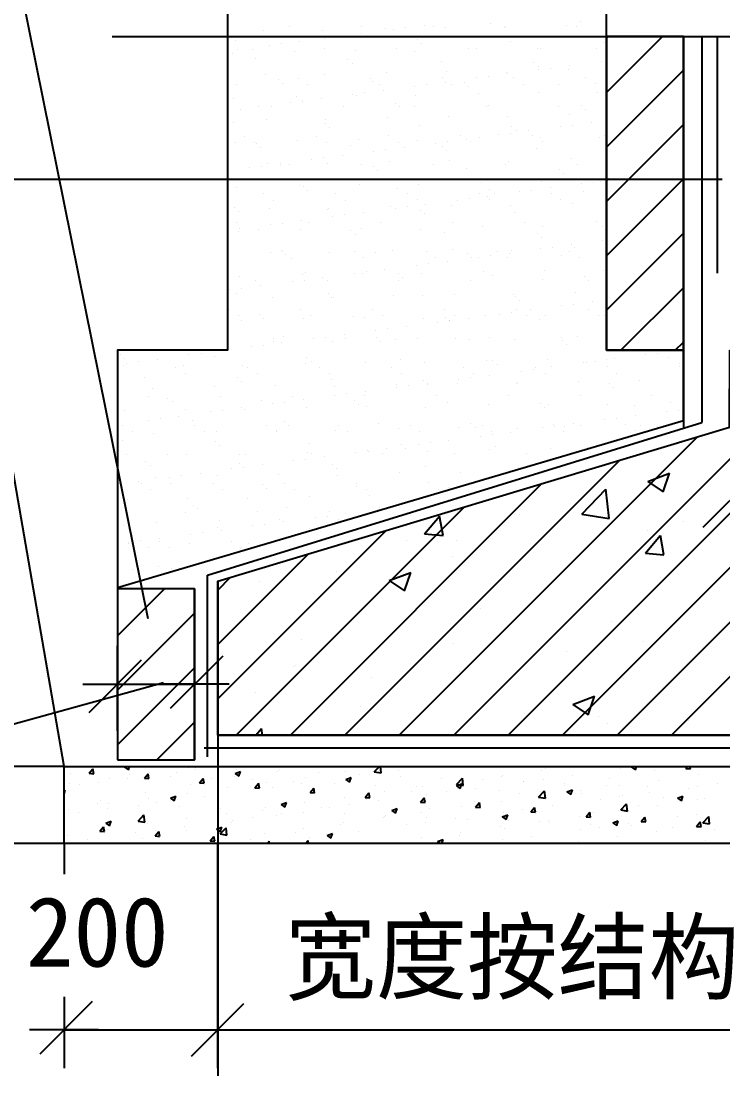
# Model space of a CAD drawing. Header units: metres. Extents: x 2670 to 45747, y -17800 to 38568.
# Drawn here: x 13744 to 18303, y 782 to 7635 of the extents above; entities that cross this region are included whole.
import ezdxf

# ---------------------------------------------------------------- set-up
doc = ezdxf.new("R2010")
doc.units = ezdxf.units.M
for name, color, linetype in [('BD', 2, 'Continuous'), ('MC', 4, 'Continuous'), ('Y', 6, 'Continuous'), ('ZHOU2', 3, 'Continuous')]:
    doc.layers.add(name, color=color, linetype=linetype)

# ---------------------------------------------------------------- blocks, each defined once
blk = doc.blocks.new('DI')
at = {"color": 3}
blk.add_lwpolyline([(-111.81, -111.43), (115.05, 115.43)], dxfattribs=at)
blk = doc.blocks.new('_DIMX')
blk.add_line((-150, 0), (150, 0))
at = {"color": 1}
blk.add_lwpolyline([(-122.18, -121.72), (104.68, 105.14)], dxfattribs=at)

msp = doc.modelspace()

# ---------------------------------------------------------------- linework, layer by layer
for p, q in [((14022.59, 2793.18), (12661.35, 10625.98)), ((16361.88, 7609.01), (16361.88, 7609.01)), ((16795.71, 7622.47), (16795.71, 7622.47)), ((17289.68, 7607.19), (17289.68, 7607.19)), ((17377.12, 7634.54), (17377.12, 7634.54)), ((15319.35, 7576.67), (15319.35, 7576.67)), ((15486.18, 7599.14), (15486.18, 7599.14)), ((15703.06, 7574.83), (15703.06, 7574.83)), ((15836.17, 7539.8), (15836.17, 7539.8)), ((15953.3, 7599.99), (15953.3, 7599.99)), ((15958.12, 7555.85), (15958.12, 7555.85)), ((16108.19, 7589.42), (16108.19, 7589.42)), ((16161.86, 7582.67), (16161.86, 7582.67)), ((16239.93, 7592.95), (16239.93, 7592.95)), ((16420.42, 7600.84), (16420.42, 7600.84)), ((16500.83, 7594.43), (16500.83, 7594.43)), ((16884.55, 7592.59), (16884.55, 7592.59)), ((16887.54, 7601.69), (16887.54, 7601.69)), ((17354.66, 7602.54), (17354.66, 7602.54)), ((14335, 7535.32), (22975.85, 7535.32)), ((15107.86, 7534.57), (15107.86, 7534.57)), ((15135.51, 7509.23), (15135.51, 7509.23)), ((15354.33, 7476.36), (15354.33, 7476.36)), ((15432.4, 7486.64), (15432.4, 7486.64)), ((15554.35, 7502.69), (15554.35, 7502.69)), ((15716.92, 7521.31), (15716.92, 7521.31)), ((15758.09, 7529.52), (15758.09, 7529.52)), ((16317.14, 7516.15), (16317.14, 7516.15)), ((16344.79, 7490.82), (16344.79, 7490.82)), ((16926.21, 7502.89), (16926.21, 7502.89)), ((17526.42, 7497.73), (17526.42, 7497.73)), ((17545.86, 7170.49), (17910.7, 7535.32)), ((17545.86, 7524.04), (17557.15, 7535.32)), ((18165.95, 7535.32), (18165.95, 5026.97)), ((18265.86, 7535.32), (18265.86, 5996.9)), ((15117.04, 7421.43), (15117.04, 7421.43)), ((15150.58, 7449.54), (15150.58, 7449.54)), ((15246.77, 7453.22), (15246.77, 7453.22)), ((15522.17, 7436.03), (15522.17, 7436.03)), ((15713.89, 7454.07), (15713.89, 7454.07)), ((15914.81, 7441.04), (15914.81, 7441.04)), ((16181.01, 7454.92), (16181.01, 7454.92)), ((16298.53, 7439.2), (16298.53, 7439.2)), ((16648.13, 7455.77), (16648.13, 7455.77)), ((16703.66, 7453.79), (16703.66, 7453.79)), ((17096.3, 7458.8), (17096.3, 7458.8)), ((17115.26, 7456.62), (17115.26, 7456.62)), ((17480.01, 7456.96), (17480.01, 7456.96)), ((15266, 7389.66), (15266, 7389.66)), ((15866.22, 7384.5), (15866.22, 7384.5)), ((15893.87, 7359.16), (15893.87, 7359.16)), ((16475.29, 7371.24), (16475.29, 7371.24)), ((17075.5, 7366.08), (17075.5, 7366.08)), ((17103.15, 7340.75), (17103.15, 7340.75)), ((17307.71, 7345.16), (17307.71, 7345.16)), ((17511.46, 7371.98), (17511.46, 7371.98)), ((15328.79, 7287.64), (15328.79, 7287.64)), ((15544.07, 7263.82), (15544.07, 7263.82)), ((15712.51, 7285.8), (15712.51, 7285.8)), ((16011.19, 7264.67), (16011.19, 7264.67)), ((16117.64, 7300.4), (16117.64, 7300.4)), ((16478.31, 7265.52), (16478.31, 7265.52)), ((16510.28, 7305.41), (16510.28, 7305.41)), ((16703.92, 7265.66), (16703.92, 7265.66)), ((16782, 7275.94), (16782, 7275.94)), ((16893.99, 7303.57), (16893.99, 7303.57)), ((16903.95, 7292), (16903.95, 7292)), ((16945.43, 7266.37), (16945.43, 7266.37)), ((17107.69, 7318.82), (17107.69, 7318.82)), ((17185.77, 7329.1), (17185.77, 7329.1)), ((17299.13, 7318.16), (17299.13, 7318.16)), ((17412.55, 7267.22), (17412.55, 7267.22)), ((17545.86, 6816.93), (18045.86, 7316.93)), ((15140.2, 7222.68), (15140.2, 7222.68)), ((15415.3, 7252.85), (15415.3, 7252.85)), ((15442.95, 7227.51), (15442.95, 7227.51)), ((15607.32, 7223.53), (15607.32, 7223.53)), ((16024.37, 7239.59), (16024.37, 7239.59)), ((16074.44, 7224.38), (16074.44, 7224.38)), ((16300.16, 7212.51), (16300.16, 7212.51)), ((16378.23, 7222.79), (16378.23, 7222.79)), ((16500.18, 7238.84), (16500.18, 7238.84)), ((16541.56, 7225.22), (16541.56, 7225.22)), ((16624.59, 7234.43), (16624.59, 7234.43)), ((16652.23, 7209.1), (16652.23, 7209.1)), ((17008.68, 7226.07), (17008.68, 7226.07)), ((17233.65, 7221.17), (17233.65, 7221.17)), ((17475.81, 7226.92), (17475.81, 7226.92)), ((15126.49, 7132.41), (15126.49, 7132.41)), ((15531.62, 7147), (15531.62, 7147)), ((15692.65, 7132.53), (15692.65, 7132.53)), ((15896.39, 7159.35), (15896.39, 7159.35)), ((15924.26, 7152.01), (15924.26, 7152.01)), ((15974.47, 7169.63), (15974.47, 7169.63)), ((16096.42, 7185.68), (16096.42, 7185.68)), ((16307.98, 7150.17), (16307.98, 7150.17)), ((16713.11, 7164.77), (16713.11, 7164.77)), ((17105.75, 7169.78), (17105.75, 7169.78)), ((17489.46, 7167.94), (17489.46, 7167.94)), ((15166.94, 7063.32), (15166.94, 7063.32)), ((15288.88, 7079.37), (15288.88, 7079.37)), ((15367.91, 7077.61), (15367.91, 7077.61)), ((15492.63, 7106.19), (15492.63, 7106.19)), ((15570.7, 7116.47), (15570.7, 7116.47)), ((15573.45, 7107.93), (15573.45, 7107.93)), ((15835.04, 7078.46), (15835.04, 7078.46)), ((16173.67, 7102.78), (16173.67, 7102.78)), ((16201.31, 7077.44), (16201.31, 7077.44)), ((16302.16, 7079.3), (16302.16, 7079.3)), ((16769.28, 7080.15), (16769.28, 7080.15)), ((16782.73, 7089.52), (16782.73, 7089.52)), ((17236.4, 7081), (17236.4, 7081)), ((17382.95, 7084.36), (17382.95, 7084.36)), ((17410.6, 7059.03), (17410.6, 7059.03)), ((15088.86, 7053.04), (15088.86, 7053.04)), ((15338.24, 6998.62), (15338.24, 6998.62)), ((15721.96, 6996.78), (15721.96, 6996.78)), ((16127.09, 7011.37), (16127.09, 7011.37)), ((16519.73, 7016.38), (16519.73, 7016.38)), ((16903.44, 7014.54), (16903.44, 7014.54)), ((17308.58, 7029.14), (17308.58, 7029.14)), ((15122.53, 6976.28), (15122.53, 6976.28)), ((15722.75, 6971.13), (15722.75, 6971.13)), ((15750.39, 6945.79), (15750.39, 6945.79)), ((16331.81, 6957.86), (16331.81, 6957.86)), ((16932.03, 6952.71), (16932.03, 6952.71)), ((16959.68, 6927.37), (16959.68, 6927.37)), ((17042.25, 6921.83), (17042.25, 6921.83)), ((17245.99, 6948.66), (17245.99, 6948.66)), ((17324.06, 6958.94), (17324.06, 6958.94)), ((17446.01, 6974.99), (17446.01, 6974.99)), ((17541.09, 6939.45), (17541.09, 6939.45)), ((17545.86, 6463.38), (18045.86, 6963.38)), ((15198.09, 6887.36), (15198.09, 6887.36)), ((15541.07, 6857.98), (15541.07, 6857.98)), ((15665.21, 6888.21), (15665.21, 6888.21)), ((15933.71, 6862.99), (15933.71, 6862.99)), ((16132.33, 6889.06), (16132.33, 6889.06)), ((16317.42, 6861.15), (16317.42, 6861.15)), ((16516.53, 6852.62), (16516.53, 6852.62)), ((16599.45, 6889.91), (16599.45, 6889.91)), ((16638.48, 6868.68), (16638.48, 6868.68)), ((16722.56, 6875.74), (16722.56, 6875.74)), ((16842.22, 6895.5), (16842.22, 6895.5)), ((16920.3, 6905.78), (16920.3, 6905.78)), ((17066.57, 6890.75), (17066.57, 6890.75)), ((17115.2, 6880.75), (17115.2, 6880.75)), ((17498.91, 6878.91), (17498.91, 6878.91)), ((17533.69, 6891.6), (17533.69, 6891.6)), ((15135.94, 6843.38), (15135.94, 6843.38)), ((15261.34, 6847.06), (15261.34, 6847.06)), ((15271.83, 6839.48), (15271.83, 6839.48)), ((15299.48, 6814.14), (15299.48, 6814.14)), ((15728.46, 6847.91), (15728.46, 6847.91)), ((15880.89, 6826.21), (15880.89, 6826.21)), ((16034.69, 6789.19), (16034.69, 6789.19)), ((16112.77, 6799.46), (16112.77, 6799.46)), ((16195.59, 6848.76), (16195.59, 6848.76)), ((16234.71, 6815.52), (16234.71, 6815.52)), ((16438.46, 6842.34), (16438.46, 6842.34)), ((16481.11, 6821.06), (16481.11, 6821.06)), ((16508.76, 6795.72), (16508.76, 6795.72)), ((16662.71, 6849.61), (16662.71, 6849.61)), ((17090.18, 6807.79), (17090.18, 6807.79)), ((17129.83, 6850.46), (17129.83, 6850.46)), ((15630.92, 6736.03), (15630.92, 6736.03)), ((15709, 6746.31), (15709, 6746.31)), ((15830.95, 6762.36), (15830.95, 6762.36)), ((16136.54, 6722.35), (16136.54, 6722.35)), ((16529.18, 6727.36), (16529.18, 6727.36)), ((16912.89, 6725.52), (16912.89, 6725.52)), ((17318.03, 6740.11), (17318.03, 6740.11)), ((15227.16, 6682.87), (15227.16, 6682.87)), ((15305.24, 6693.15), (15305.24, 6693.15)), ((15347.69, 6709.6), (15347.69, 6709.6)), ((15427.18, 6709.21), (15427.18, 6709.21)), ((15429.97, 6694.56), (15429.97, 6694.56)), ((15489.06, 6701.99), (15489.06, 6701.99)), ((15731.41, 6707.75), (15731.41, 6707.75)), ((15956.18, 6702.84), (15956.18, 6702.84)), ((16030.19, 6689.41), (16030.19, 6689.41)), ((16057.84, 6664.07), (16057.84, 6664.07)), ((16423.3, 6703.69), (16423.3, 6703.69)), ((16639.26, 6676.14), (16639.26, 6676.14)), ((16890.42, 6704.54), (16890.42, 6704.54)), ((17239.47, 6670.99), (17239.47, 6670.99)), ((17357.54, 6705.39), (17357.54, 6705.39)), ((16732.01, 6586.72), (16732.01, 6586.72)), ((17124.65, 6591.73), (17124.65, 6591.73)), ((17267.12, 6645.65), (17267.12, 6645.65)), ((17384.29, 6578.49), (17384.29, 6578.49)), ((17462.36, 6588.77), (17462.36, 6588.77)), ((17508.36, 6589.89), (17508.36, 6589.89)), ((17545.86, 6597.12), (17561.87, 6613.13)), ((17545.86, 6109.83), (18045.86, 6609.83)), ((15145.39, 6554.36), (15145.39, 6554.36)), ((15319.23, 6511.74), (15319.23, 6511.74)), ((15550.52, 6568.96), (15550.52, 6568.96)), ((15579.27, 6557.75), (15579.27, 6557.75)), ((15606.92, 6532.42), (15606.92, 6532.42)), ((15786.35, 6512.59), (15786.35, 6512.59)), ((15943.16, 6573.97), (15943.16, 6573.97)), ((16188.34, 6544.49), (16188.34, 6544.49)), ((16253.48, 6513.44), (16253.48, 6513.44)), ((16326.87, 6572.12), (16326.87, 6572.12)), ((16720.6, 6514.29), (16720.6, 6514.29)), ((16788.56, 6539.34), (16788.56, 6539.34)), ((16816.2, 6514), (16816.2, 6514)), ((16980.52, 6525.33), (16980.52, 6525.33)), ((17058.6, 6535.61), (17058.6, 6535.61)), ((17180.55, 6551.67), (17180.55, 6551.67)), ((17187.72, 6515.14), (17187.72, 6515.14)), ((17397.62, 6526.07), (17397.62, 6526.07)), ((15382.49, 6471.45), (15382.49, 6471.45)), ((15849.61, 6472.3), (15849.61, 6472.3)), ((16316.73, 6473.14), (16316.73, 6473.14)), ((16373.01, 6445.35), (16373.01, 6445.35)), ((16576.76, 6472.18), (16576.76, 6472.18)), ((16654.83, 6482.46), (16654.83, 6482.46)), ((16776.78, 6498.51), (16776.78, 6498.51)), ((16783.85, 6473.99), (16783.85, 6473.99)), ((17250.97, 6474.84), (17250.97, 6474.84)), ((17327.48, 6451.09), (17327.48, 6451.09)), ((15128.35, 6426.1), (15128.35, 6426.1)), ((15156, 6400.77), (15156, 6400.77)), ((15357.14, 6420.57), (15357.14, 6420.57)), ((15737.42, 6412.84), (15737.42, 6412.84)), ((15740.86, 6418.73), (15740.86, 6418.73)), ((15847.3, 6376.14), (15847.3, 6376.14)), ((15969.25, 6392.2), (15969.25, 6392.2)), ((16145.99, 6433.33), (16145.99, 6433.33)), ((16172.99, 6419.02), (16172.99, 6419.02)), ((16251.07, 6429.3), (16251.07, 6429.3)), ((16337.64, 6407.68), (16337.64, 6407.68)), ((16365.28, 6382.35), (16365.28, 6382.35)), ((16538.63, 6438.34), (16538.63, 6438.34)), ((16922.34, 6436.5), (16922.34, 6436.5)), ((16946.7, 6394.42), (16946.7, 6394.42)), ((15143.08, 6325.53), (15143.08, 6325.53)), ((15365.46, 6312.71), (15365.46, 6312.71)), ((15443.53, 6322.99), (15443.53, 6322.99)), ((15565.48, 6339.04), (15565.48, 6339.04)), ((15610.2, 6326.38), (15610.2, 6326.38)), ((15769.22, 6365.86), (15769.22, 6365.86)), ((16077.32, 6327.22), (16077.32, 6327.22)), ((16544.45, 6328.07), (16544.45, 6328.07)), ((17011.57, 6328.92), (17011.57, 6328.92)), ((17478.69, 6329.77), (17478.69, 6329.77)), ((15154.84, 6265.34), (15154.84, 6265.34)), ((15161.72, 6285.88), (15161.72, 6285.88)), ((15286.5, 6281.19), (15286.5, 6281.19)), ((15559.97, 6279.93), (15559.97, 6279.93)), ((15886.72, 6276.03), (15886.72, 6276.03)), ((15914.37, 6250.7), (15914.37, 6250.7)), ((15952.61, 6284.94), (15952.61, 6284.94)), ((16336.32, 6283.1), (16336.32, 6283.1)), ((16495.78, 6262.77), (16495.78, 6262.77)), ((16741.46, 6297.7), (16741.46, 6297.7)), ((17096, 6257.62), (17096, 6257.62)), ((17134.1, 6302.71), (17134.1, 6302.71)), ((17517.81, 6300.87), (17517.81, 6300.87)), ((17545.86, 5756.27), (18045.86, 6256.27)), ((17123.65, 6232.28), (17123.65, 6232.28)), ((17318.85, 6181.5), (17318.85, 6181.5)), ((17522.59, 6208.33), (17522.59, 6208.33)), ((15366.59, 6131.55), (15366.59, 6131.55)), ((15435.8, 6144.38), (15435.8, 6144.38)), ((15440.38, 6136.13), (15440.38, 6136.13)), ((15463.45, 6119.05), (15463.45, 6119.05)), ((15750.3, 6129.71), (15750.3, 6129.71)), ((15907.5, 6136.98), (15907.5, 6136.98)), ((16044.86, 6131.12), (16044.86, 6131.12)), ((16155.44, 6144.3), (16155.44, 6144.3)), ((16374.62, 6137.83), (16374.62, 6137.83)), ((16548.08, 6149.31), (16548.08, 6149.31)), ((16645.08, 6125.96), (16645.08, 6125.96)), ((16672.73, 6100.63), (16672.73, 6100.63)), ((16715.06, 6102.01), (16715.06, 6102.01)), ((16793.13, 6112.29), (16793.13, 6112.29)), ((16841.74, 6138.68), (16841.74, 6138.68)), ((16915.08, 6128.35), (16915.08, 6128.35)), ((16931.79, 6147.47), (16931.79, 6147.47)), ((17118.82, 6155.17), (17118.82, 6155.17)), ((17196.9, 6165.45), (17196.9, 6165.45)), ((17254.15, 6112.7), (17254.15, 6112.7)), ((17308.86, 6139.52), (17308.86, 6139.52)), ((17336.92, 6162.07), (17336.92, 6162.07)), ((17372.12, 6099.23), (17372.12, 6099.23)), ((15503.63, 6095.83), (15503.63, 6095.83)), ((15970.75, 6096.68), (15970.75, 6096.68)), ((16311.29, 6048.86), (16311.29, 6048.86)), ((16389.37, 6059.13), (16389.37, 6059.13)), ((16437.87, 6097.53), (16437.87, 6097.53)), ((16511.31, 6075.19), (16511.31, 6075.19)), ((16905, 6098.38), (16905, 6098.38)), ((15164.29, 5976.31), (15164.29, 5976.31)), ((15569.42, 5990.91), (15569.42, 5990.91)), ((15593.94, 5999.47), (15593.94, 5999.47)), ((15703.78, 5968.88), (15703.78, 5968.88)), ((15907.52, 5995.7), (15907.52, 5995.7)), ((15962.06, 5995.92), (15962.06, 5995.92)), ((15985.6, 6005.98), (15985.6, 6005.98)), ((16107.55, 6022.03), (16107.55, 6022.03)), ((16194.16, 5994.31), (16194.16, 5994.31)), ((16221.81, 5968.98), (16221.81, 5968.98)), ((16345.77, 5994.08), (16345.77, 5994.08)), ((16750.91, 6008.67), (16750.91, 6008.67)), ((16803.23, 5981.05), (16803.23, 5981.05)), ((17143.54, 6013.68), (17143.54, 6013.68)), ((17403.44, 5975.89), (17403.44, 5975.89)), ((17527.26, 6011.84), (17527.26, 6011.84)), ((15178.07, 5899.66), (15178.07, 5899.66)), ((15264.23, 5949.91), (15264.23, 5949.91)), ((15300.02, 5915.72), (15300.02, 5915.72)), ((15503.76, 5942.54), (15503.76, 5942.54)), ((15581.83, 5952.82), (15581.83, 5952.82)), ((15731.35, 5950.76), (15731.35, 5950.76)), ((16198.47, 5951.61), (16198.47, 5951.61)), ((16665.59, 5952.46), (16665.59, 5952.46)), ((17132.71, 5953.31), (17132.71, 5953.31)), ((17431.09, 5950.56), (17431.09, 5950.56)), ((17640.04, 5496.9), (18045.86, 5902.72)), ((15099.99, 5889.39), (15099.99, 5889.39)), ((15143.03, 5867.82), (15143.03, 5867.82)), ((15376.04, 5842.52), (15376.04, 5842.52)), ((15743.24, 5862.66), (15743.24, 5862.66)), ((15759.75, 5840.68), (15759.75, 5840.68)), ((15770.89, 5837.33), (15770.89, 5837.33)), ((16164.89, 5855.28), (16164.89, 5855.28)), ((16352.31, 5849.4), (16352.31, 5849.4)), ((16557.53, 5860.29), (16557.53, 5860.29)), ((16941.24, 5858.45), (16941.24, 5858.45)), ((16952.53, 5844.24), (16952.53, 5844.24)), ((17346.37, 5873.04), (17346.37, 5873.04)), ((15094.4, 5759.66), (15094.4, 5759.66)), ((15561.52, 5760.51), (15561.52, 5760.51)), ((16028.64, 5761.36), (16028.64, 5761.36)), ((16495.76, 5762.21), (16495.76, 5762.21)), ((16962.89, 5763.06), (16962.89, 5763.06)), ((16980.17, 5818.91), (16980.17, 5818.91)), ((17053.38, 5758.18), (17053.38, 5758.18)), ((17257.12, 5785), (17257.12, 5785)), ((17335.2, 5795.28), (17335.2, 5795.28)), ((17430.01, 5763.91), (17430.01, 5763.91)), ((17457.14, 5811.34), (17457.14, 5811.34)), ((15157.65, 5719.37), (15157.65, 5719.37)), ((15292.32, 5731.01), (15292.32, 5731.01)), ((15319.97, 5705.68), (15319.97, 5705.68)), ((15578.87, 5701.89), (15578.87, 5701.89)), ((15624.78, 5720.22), (15624.78, 5720.22)), ((15901.39, 5717.75), (15901.39, 5717.75)), ((15971.51, 5706.89), (15971.51, 5706.89)), ((16091.9, 5721.06), (16091.9, 5721.06)), ((16355.22, 5705.05), (16355.22, 5705.05)), ((16501.61, 5712.59), (16501.61, 5712.59)), ((16527.67, 5688.97), (16527.67, 5688.97)), ((16559.02, 5721.91), (16559.02, 5721.91)), ((16649.61, 5705.02), (16649.61, 5705.02)), ((16760.35, 5719.65), (16760.35, 5719.65)), ((16853.35, 5731.85), (16853.35, 5731.85)), ((16931.43, 5742.13), (16931.43, 5742.13)), ((17026.14, 5722.76), (17026.14, 5722.76)), ((17110.67, 5699.33), (17110.67, 5699.33)), ((17152.99, 5724.66), (17152.99, 5724.66)), ((17493.26, 5723.61), (17493.26, 5723.61)), ((17536.71, 5722.82), (17536.71, 5722.82)), ((15173.73, 5687.29), (15173.73, 5687.29)), ((16045.82, 5625.53), (16045.82, 5625.53)), ((16123.9, 5635.81), (16123.9, 5635.81)), ((16245.85, 5651.87), (16245.85, 5651.87)), ((16449.59, 5678.69), (16449.59, 5678.69)), ((16529.25, 5687.26), (16529.25, 5687.26)), ((15385.37, 5574.3), (15385.37, 5574.3)), ((15385.49, 5553.5), (15385.49, 5553.5)), ((15450.47, 5586.1), (15450.47, 5586.1)), ((15642.06, 5572.38), (15642.06, 5572.38)), ((15720.13, 5582.66), (15720.13, 5582.66)), ((15769.2, 5551.66), (15769.2, 5551.66)), ((15842.08, 5598.71), (15842.08, 5598.71)), ((15852.49, 5575.15), (15852.49, 5575.15)), ((16050.69, 5580.94), (16050.69, 5580.94)), ((16078.34, 5555.61), (16078.34, 5555.61)), ((16174.34, 5566.26), (16174.34, 5566.26)), ((16319.61, 5575.99), (16319.61, 5575.99)), ((16566.97, 5571.26), (16566.97, 5571.26)), ((16659.75, 5567.68), (16659.75, 5567.68)), ((16786.73, 5576.84), (16786.73, 5576.84)), ((16950.69, 5569.42), (16950.69, 5569.42)), ((17253.86, 5577.69), (17253.86, 5577.69)), ((17259.97, 5562.52), (17259.97, 5562.52)), ((17355.82, 5584.02), (17355.82, 5584.02)), ((15034.55, 5492.4), (15034.55, 5492.4)), ((15238.29, 5519.22), (15238.29, 5519.22)), ((15316.37, 5529.5), (15316.37, 5529.5)), ((15438.32, 5545.55), (15438.32, 5545.55)), ((17287.62, 5537.19), (17287.62, 5537.19)), ((17993.6, 5496.9), (18045.86, 5549.17)), ((17999.21, 5494.33), (17999.21, 5494.33)), ((14390.49, 5467.71), (14390.49, 5467.71)), ((14418.13, 5442.37), (14418.13, 5442.37)), ((14508.84, 5423.19), (14508.84, 5423.19)), ((14630.78, 5439.24), (14630.78, 5439.24)), ((14834.53, 5466.06), (14834.53, 5466.06)), ((14912.6, 5476.34), (14912.6, 5476.34)), ((14999.55, 5454.44), (14999.55, 5454.44)), ((15599.77, 5449.29), (15599.77, 5449.29)), ((15627.42, 5423.95), (15627.42, 5423.95)), ((15980.96, 5417.87), (15980.96, 5417.87)), ((16208.83, 5436.03), (16208.83, 5436.03)), ((16364.67, 5416.03), (16364.67, 5416.03)), ((16769.8, 5430.63), (16769.8, 5430.63)), ((16809.05, 5430.87), (16809.05, 5430.87)), ((17162.44, 5435.64), (17162.44, 5435.64)), ((17395.42, 5414.84), (17395.42, 5414.84)), ((17418.12, 5417.61), (17418.12, 5417.61)), ((17473.5, 5425.12), (17473.5, 5425.12)), ((17546.16, 5433.79), (17546.16, 5433.79)), ((17595.44, 5441.17), (17595.44, 5441.17)), ((17799.19, 5468), (17799.19, 5468)), ((17877.26, 5478.27), (17877.26, 5478.27)), ((17951.29, 5448.39), (17951.29, 5448.39)), ((14406.83, 5395.1), (14406.83, 5395.1)), ((14430.76, 5412.91), (14430.76, 5412.91)), ((14748.42, 5383.2), (14748.42, 5383.2)), ((14799.47, 5400.11), (14799.47, 5400.11)), ((15183.18, 5398.27), (15183.18, 5398.27)), ((15215.54, 5384.05), (15215.54, 5384.05)), ((15588.32, 5412.86), (15588.32, 5412.86)), ((15682.67, 5384.9), (15682.67, 5384.9)), ((16149.79, 5385.75), (16149.79, 5385.75)), ((16213.04, 5345.45), (16213.04, 5345.45)), ((16616.91, 5386.6), (16616.91, 5386.6)), ((16680.16, 5346.3), (16680.16, 5346.3)), ((16836.7, 5405.54), (16836.7, 5405.54)), ((16991.65, 5361.68), (16991.65, 5361.68)), ((17069.73, 5371.96), (17069.73, 5371.96)), ((17084.03, 5387.44), (17084.03, 5387.44)), ((17147.28, 5347.15), (17147.28, 5347.15)), ((17191.68, 5388.02), (17191.68, 5388.02)), ((17551.15, 5388.29), (17551.15, 5388.29)), ((17614.41, 5348), (17614.41, 5348)), ((18018.27, 5389.14), (18018.27, 5389.14)), ((18018.33, 5412.45), (18018.33, 5412.45)), ((14548.63, 5322.79), (14548.63, 5322.79)), ((14811.68, 5342.9), (14811.68, 5342.9)), ((15148.85, 5317.64), (15148.85, 5317.64)), ((15176.5, 5292.3), (15176.5, 5292.3)), ((15278.8, 5343.75), (15278.8, 5343.75)), ((15745.92, 5344.6), (15745.92, 5344.6)), ((15757.91, 5304.37), (15757.91, 5304.37)), ((16183.79, 5277.23), (16183.79, 5277.23)), ((16358.13, 5299.22), (16358.13, 5299.22)), ((16384.15, 5281.7), (16384.15, 5281.7)), ((16576.42, 5282.24), (16576.42, 5282.24)), ((16587.89, 5308.53), (16587.89, 5308.53)), ((16665.96, 5318.8), (16665.96, 5318.8)), ((16787.91, 5334.86), (16787.91, 5334.86)), ((16960.14, 5280.4), (16960.14, 5280.4)), ((16967.2, 5285.96), (16967.2, 5285.96)), ((17365.27, 5295), (17365.27, 5295)), ((17567.41, 5280.8), (17567.41, 5280.8)), ((17757.91, 5300.01), (17757.91, 5300.01)), ((14597.16, 5244.87), (14597.16, 5244.87)), ((15002.3, 5259.47), (15002.3, 5259.47)), ((15394.94, 5264.48), (15394.94, 5264.48)), ((15778.65, 5262.64), (15778.65, 5262.64)), ((15858.43, 5212.49), (15858.43, 5212.49)), ((15980.38, 5228.55), (15980.38, 5228.55)), ((16184.12, 5255.37), (16184.12, 5255.37)), ((16262.2, 5265.65), (16262.2, 5265.65)), ((16385.78, 5273.88), (16385.78, 5273.88)), ((16554.26, 2996.9), (18773.21, 5215.85)), ((16907.81, 2996.9), (19126.76, 5215.85)), ((17261.36, 2996.9), (19480.31, 5215.85)), ((17595.06, 5255.47), (17595.06, 5255.47)), ((17614.92, 2996.9), (19833.87, 5215.85)), ((14572.27, 5196.98), (14572.27, 5196.98)), ((14697.93, 5185.99), (14697.93, 5185.99)), ((14725.58, 5160.65), (14725.58, 5160.65)), ((15039.39, 5197.83), (15039.39, 5197.83)), ((15307, 5172.72), (15307, 5172.72)), ((15376.59, 5149.06), (15376.59, 5149.06)), ((15454.67, 5159.33), (15454.67, 5159.33)), ((15506.51, 5198.68), (15506.51, 5198.68)), ((15576.61, 5175.39), (15576.61, 5175.39)), ((15780.36, 5202.21), (15780.36, 5202.21)), ((15907.21, 5167.57), (15907.21, 5167.57)), ((15934.86, 5142.23), (15934.86, 5142.23)), ((15973.64, 5199.53), (15973.64, 5199.53)), ((16440.76, 5200.38), (16440.76, 5200.38)), ((16516.28, 5154.3), (16516.28, 5154.3)), ((16779.25, 5141.6), (16779.25, 5141.6)), ((16907.88, 5201.23), (16907.88, 5201.23)), ((17116.5, 5149.15), (17116.5, 5149.15)), ((17171.89, 5146.61), (17171.89, 5146.61)), ((17375, 5202.08), (17375, 5202.08)), ((17555.6, 5144.77), (17555.6, 5144.77)), ((17842.12, 5202.93), (17842.12, 5202.93)), ((17960.74, 5159.37), (17960.74, 5159.37)), ((14416.28, 5106.08), (14416.28, 5106.08)), ((14808.92, 5111.08), (14808.92, 5111.08)), ((14972.82, 5095.9), (14972.82, 5095.9)), ((15050.9, 5106.18), (15050.9, 5106.18)), ((15172.85, 5122.23), (15172.85, 5122.23)), ((15192.63, 5109.24), (15192.63, 5109.24)), ((15597.77, 5123.84), (15597.77, 5123.84)), ((15990.41, 5128.85), (15990.41, 5128.85)), ((16374.12, 5127.01), (16374.12, 5127.01)), ((17144.14, 5123.81), (17144.14, 5123.81)), ((17725.56, 5135.89), (17725.56, 5135.89)), ((17733.74, 5071.01), (17733.74, 5071.01)), ((17937.49, 5097.83), (17937.49, 5097.83)), ((17968.47, 2996.9), (20059.45, 5087.88)), ((18015.56, 5108.11), (18015.56, 5108.11)), ((14402.45, 5006.74), (14402.45, 5006.74)), ((14569.06, 5042.74), (14569.06, 5042.74)), ((14647.14, 5053.02), (14647.14, 5053.02)), ((14769.08, 5069.08), (14769.08, 5069.08)), ((14856.08, 5041.07), (14856.08, 5041.07)), ((14869.57, 5007.59), (14869.57, 5007.59)), ((14954.96, 4036.49), (18165.95, 5026.97)), ((15336.69, 5008.43), (15336.69, 5008.43)), ((15456.29, 5035.92), (15456.29, 5035.92)), ((15483.94, 5010.58), (15483.94, 5010.58)), ((15803.81, 5009.28), (15803.81, 5009.28)), ((16065.36, 5022.65), (16065.36, 5022.65)), ((16270.93, 5010.13), (16270.93, 5010.13)), ((16665.58, 5017.5), (16665.58, 5017.5)), ((16738.05, 5010.98), (16738.05, 5010.98)), ((17205.17, 5011.83), (17205.17, 5011.83)), ((17274.64, 5004.23), (17274.64, 5004.23)), ((17329.98, 5017.85), (17329.98, 5017.85)), ((17374.72, 5005.97), (17374.72, 5005.97)), ((17533.72, 5044.67), (17533.72, 5044.67)), ((17611.8, 5054.95), (17611.8, 5054.95)), ((17672.29, 5012.68), (17672.29, 5012.68)), ((17767.36, 5010.98), (17767.36, 5010.98)), ((14465.7, 4966.44), (14465.7, 4966.44)), ((14606.61, 4955.85), (14606.61, 4955.85)), ((14932.82, 4967.29), (14932.82, 4967.29)), ((15011.75, 4970.45), (15011.75, 4970.45)), ((15399.94, 4968.14), (15399.94, 4968.14)), ((15404.39, 4975.45), (15404.39, 4975.45)), ((15788.1, 4973.61), (15788.1, 4973.61)), ((15867.06, 4968.99), (15867.06, 4968.99)), ((16193.23, 4988.21), (16193.23, 4988.21)), ((16200.7, 2996.9), (18138.27, 4934.46)), ((16334.19, 4969.83), (16334.19, 4969.83)), ((16585.87, 4993.22), (16585.87, 4993.22)), ((16693.22, 4992.16), (16693.22, 4992.16)), ((16726.19, 4938.36), (16726.19, 4938.36)), ((16801.31, 4970.68), (16801.31, 4970.68)), ((16804.26, 4948.64), (16804.26, 4948.64)), ((16926.21, 4964.69), (16926.21, 4964.69)), ((16969.59, 4991.38), (16969.59, 4991.38)), ((17129.95, 4991.52), (17129.95, 4991.52)), ((17208.03, 5001.8), (17208.03, 5001.8)), ((17268.43, 4971.53), (17268.43, 4971.53)), ((17735.55, 4972.38), (17735.55, 4972.38)), ((17874.86, 4999.08), (17874.86, 4999.08)), ((14405.16, 4909.42), (14405.16, 4909.42)), ((15005.38, 4904.26), (15005.38, 4904.26)), ((15033.02, 4878.93), (15033.02, 4878.93)), ((15614.44, 4891), (15614.44, 4891)), ((16214.66, 4885.85), (16214.66, 4885.85)), ((16322.42, 4885.2), (16322.42, 4885.2)), ((16400.5, 4895.48), (16400.5, 4895.48)), ((16522.45, 4911.54), (16522.45, 4911.54)), ((16823.72, 4872.58), (16823.72, 4872.58)), ((17423.94, 4867.43), (17423.94, 4867.43)), ((14425.73, 4817.05), (14425.73, 4817.05)), ((14693.42, 4821.37), (14693.42, 4821.37)), ((14818.37, 4822.06), (14818.37, 4822.06)), ((15160.54, 4822.22), (15160.54, 4822.22)), ((15202.08, 4820.22), (15202.08, 4820.22)), ((15607.22, 4834.82), (15607.22, 4834.82)), ((15627.66, 4823.07), (15627.66, 4823.07)), ((15714.91, 4805.22), (15714.91, 4805.22)), ((15918.66, 4832.05), (15918.66, 4832.05)), ((15996.73, 4842.33), (15996.73, 4842.33)), ((15999.85, 4839.82), (15999.85, 4839.82)), ((16094.78, 4823.91), (16094.78, 4823.91)), ((16118.68, 4858.38), (16118.68, 4858.38)), ((16242.31, 4860.51), (16242.31, 4860.51)), ((16383.57, 4837.98), (16383.57, 4837.98)), ((16561.9, 4824.76), (16561.9, 4824.76)), ((16788.7, 4852.58), (16788.7, 4852.58)), ((17029.02, 4825.61), (17029.02, 4825.61)), ((17181.34, 4857.59), (17181.34, 4857.59)), ((14554.46, 4772.61), (14554.46, 4772.61)), ((14582.1, 4747.28), (14582.1, 4747.28)), ((15163.52, 4759.35), (15163.52, 4759.35)), ((15189.2, 4736.01), (15189.2, 4736.01)), ((15311.15, 4752.07), (15311.15, 4752.07)), ((15514.89, 4778.89), (15514.89, 4778.89)), ((15592.97, 4789.17), (15592.97, 4789.17)), ((15763.74, 4754.2), (15763.74, 4754.2)), ((15791.39, 4728.86), (15791.39, 4728.86)), ((15847.15, 2996.9), (17632.65, 4782.4)), ((16372.8, 4740.93), (16372.8, 4740.93)), ((16973.02, 4735.78), (16973.02, 4735.78)), ((14616.06, 4666.83), (14616.06, 4666.83)), ((14707.36, 4672.58), (14707.36, 4672.58)), ((14785.43, 4682.86), (14785.43, 4682.86)), ((14907.38, 4698.91), (14907.38, 4698.91)), ((15021.2, 4681.42), (15021.2, 4681.42)), ((15111.12, 4725.73), (15111.12, 4725.73)), ((15413.84, 4686.43), (15413.84, 4686.43)), ((15797.55, 4684.59), (15797.55, 4684.59)), ((16202.68, 4699.19), (16202.68, 4699.19)), ((16595.32, 4704.19), (16595.32, 4704.19)), ((17815.01, 4644.94), (17955.04, 4698.7)), ((17914.5, 4577.85), (17955.05, 4698.71)), ((14381.67, 4629.7), (14381.67, 4629.7)), ((14503.62, 4645.75), (14503.62, 4645.75)), ((14523.59, 4631.12), (14523.59, 4631.12)), ((14712.6, 4627.7), (14712.6, 4627.7)), ((14990.71, 4631.97), (14990.71, 4631.97)), ((15053.97, 4591.67), (15053.97, 4591.67)), ((15312.82, 4622.54), (15312.82, 4622.54)), ((15340.47, 4597.21), (15340.47, 4597.21)), ((15457.83, 4632.82), (15457.83, 4632.82)), ((15493.6, 2996.9), (17127.03, 4630.33)), ((15521.09, 4592.52), (15521.09, 4592.52)), ((15921.88, 4609.28), (15921.88, 4609.28)), ((15924.95, 4633.67), (15924.95, 4633.67)), ((15988.21, 4593.37), (15988.21, 4593.37)), ((16392.08, 4634.52), (16392.08, 4634.52)), ((16455.33, 4594.22), (16455.33, 4594.22)), ((16522.1, 4604.13), (16522.1, 4604.13)), ((17385.73, 4431.78), (17541.5, 4594.13)), ((17563.61, 4404.2), (17541.51, 4594.14)), ((17815.01, 4644.94), (17914.49, 4577.84)), ((14435.18, 4528.03), (14435.18, 4528.03)), ((14586.84, 4590.82), (14586.84, 4590.82)), ((14827.82, 4533.04), (14827.82, 4533.04)), ((15211.53, 4531.2), (15211.53, 4531.2)), ((15616.66, 4545.79), (15616.66, 4545.79)), ((16009.3, 4550.8), (16009.3, 4550.8)), ((14861.9, 4490.89), (14861.9, 4490.89)), ((14889.55, 4465.56), (14889.55, 4465.56)), ((15140.04, 2996.9), (16621.41, 4478.27)), ((15470.97, 4477.63), (15470.97, 4477.63)), ((16056.96, 4461.88), (16056.96, 4461.88)), ((16071.18, 4472.47), (16071.18, 4472.47)), ((17416.02, 4458.72), (17416.02, 4458.72)), ((14814.56, 4445.75), (14814.56, 4445.75)), ((15030.65, 4392.4), (15030.65, 4392.4)), ((15281.68, 4446.6), (15281.68, 4446.6)), ((15423.28, 4397.41), (15423.28, 4397.41)), ((15653.19, 4408.72), (15653.19, 4408.72)), ((15731.27, 4419), (15731.27, 4419)), ((15748.8, 4447.45), (15748.8, 4447.45)), ((15807, 4395.57), (15807, 4395.57)), ((15853.21, 4435.06), (15853.21, 4435.06)), ((16365.45, 4303.11), (16461.87, 4418.02)), ((16485.01, 4292.67), (16461.88, 4418.04)), ((16982.01, 4428.71), (16982.01, 4428.71)), ((17385.73, 4431.78), (17563.6, 4404.19)), ((17602.09, 4400.84), (17602.09, 4400.84)), ((14410.98, 4359.24), (14410.98, 4359.24)), ((14438.63, 4333.91), (14438.63, 4333.91)), ((14625.51, 4377.8), (14625.51, 4377.8)), ((15020.05, 4345.98), (15020.05, 4345.98)), ((15020.86, 3231.27), (16115.79, 4326.2)), ((15045.68, 4328.74), (15045.68, 4328.74)), ((15249.42, 4355.57), (15249.42, 4355.57)), ((15327.5, 4365.85), (15327.5, 4365.85)), ((15449.45, 4381.9), (15449.45, 4381.9)), ((15620.26, 4340.82), (15620.26, 4340.82)), ((17810.63, 4325.72), (17810.63, 4325.72)), ((18049.65, 4383.6), (18049.65, 4383.6)), ((14441.89, 4249.25), (14441.89, 4249.25)), ((14519.97, 4259.53), (14519.97, 4259.53)), ((14641.92, 4275.59), (14641.92, 4275.59)), ((14644.73, 4255.51), (14644.73, 4255.51)), ((14845.66, 4302.41), (14845.66, 4302.41)), ((14923.73, 4312.69), (14923.73, 4312.69)), ((15111.86, 4256.35), (15111.86, 4256.35)), ((16249.64, 4258.51), (16249.64, 4258.51)), ((16365.45, 4303.11), (16485, 4292.66)), ((16575.22, 4260.02), (16575.22, 4260.02)), ((17799.97, 4177.61), (17896.39, 4292.52)), ((17919.53, 4167.17), (17896.4, 4292.53)), ((14444.63, 4239), (14444.63, 4239)), ((14569.13, 4214.33), (14569.13, 4214.33)), ((14707.99, 4215.21), (14707.99, 4215.21)), ((14837.27, 4244.01), (14837.27, 4244.01)), ((15169.35, 4209.17), (15169.35, 4209.17)), ((15175.11, 4216.06), (15175.11, 4216.06)), ((15220.98, 4242.17), (15220.98, 4242.17)), ((15020.86, 3584.83), (15610.17, 4174.13)), ((16547.53, 4159.43), (16547.53, 4159.43)), ((17799.97, 4177.61), (17919.52, 4167.15)), ((14468.58, 4069.29), (14468.58, 4069.29)), ((14634.96, 4088.78), (14634.96, 4088.78)), ((14718.43, 4077.52), (14718.43, 4077.52)), ((15536.44, 4110.06), (15536.44, 4110.06)), ((15790.07, 4059.7), (15790.07, 4059.7)), ((16134.56, 3999.88), (16274.6, 4053.63)), ((16234.05, 3932.79), (16274.61, 4053.65)), ((14954.96, 2855.65), (14954.96, 4036.49)), ((15020.86, 3938.38), (15104.55, 4022.07)), ((15289.39, 3993.79), (15289.39, 3993.79)), ((16134.56, 3999.88), (16234.04, 3932.77)), ((17895.25, 4019.59), (17895.25, 4019.59)), ((14870.05, 3947.26), (14370.05, 3947.26)), ((14370.05, 3641.12), (14676.19, 3947.26)), ((14370.05, 3287.57), (14870.05, 3787.57)), ((16728.87, 3819.38), (16728.87, 3819.38)), ((17577.77, 3735.05), (17577.77, 3735.05)), ((15562.5, 3619.17), (15562.5, 3619.17)), ((16550.9, 3594.23), (16550.9, 3594.23)), ((17785.17, 3602.81), (17785.17, 3602.81)), ((17284.49, 3536.89), (17284.49, 3536.89)), ((14370.05, 2934.02), (14870.05, 3434.02)), ((15512.12, 3444.28), (15512.12, 3444.28)), ((15524.89, 3451.83), (15524.89, 3451.83)), ((16021.39, 3370.6), (16021.39, 3370.6)), ((16592.54, 3406.72), (16592.54, 3406.72)), ((17660.18, 3361.61), (17660.18, 3361.61)), ((13690.17, 3067.48), (14668.63, 3338.48)), ((15263.93, 3270.88), (15263.93, 3270.88)), ((17328.37, 3194.64), (17468.41, 3248.4)), ((17427.87, 3127.55), (17468.42, 3248.41)), ((15946.59, 3183.18), (15946.59, 3183.18)), ((17328.37, 3194.64), (17427.86, 3127.54)), ((17014.23, 3138.07), (17014.23, 3138.07)), ((17492.69, 3119.46), (17492.69, 3119.46)), ((18081.88, 3092.96), (18081.88, 3092.96)), ((14626.18, 2836.59), (14870.05, 3080.46)), ((15269.41, 2996.9), (15304.85, 3039.14)), ((15312.66, 2996.9), (15304.86, 3039.16)), ((17553.45, 3069.26), (17553.45, 3069.26)), ((29120.41, 2911.09), (14934.08, 2911.09)), ((14022.59, 2793.18), (11799.44, 2793.18)), ((14067.43, 2749.73), (14067.43, 2749.73)), ((14179.5, 2750.85), (14179.5, 2750.85)), ((14186.12, 2748.45), (14210.22, 2777.18)), ((14186.12, 2748.45), (14216, 2745.84)), ((14216.03, 2745.88), (14210.25, 2777.22)), ((14415.76, 2787.09), (14431.62, 2793.18)), ((14415.76, 2787.09), (14440.63, 2770.32)), ((14440.66, 2770.36), (14448.31, 2793.18)), ((14544.75, 2717.08), (14568.85, 2745.8)), ((14574.66, 2714.51), (14568.88, 2745.85)), ((14575.56, 2752.42), (14575.56, 2752.42)), ((14752.08, 2756.12), (14752.08, 2756.12)), ((14828.11, 2784.42), (14828.11, 2784.42)), ((14874.81, 2784.18), (14874.81, 2784.18)), ((14877.25, 2772.6), (14877.25, 2772.6)), ((15134.32, 2747.05), (15169.33, 2760.49)), ((15134.32, 2747.05), (15159.19, 2730.27)), ((15141.72, 2772.9), (15141.72, 2772.9)), ((15159.22, 2730.32), (15169.36, 2760.53)), ((15408.63, 2761.62), (15408.63, 2761.62)), ((15424.76, 2774.97), (15424.76, 2774.97)), ((15675.54, 2750.35), (15675.54, 2750.35)), ((15850.69, 2760.17), (15850.69, 2760.17)), ((16006.33, 2741.36), (16006.33, 2741.36)), ((16037.86, 2758.43), (16071.2, 2793.18)), ((16037.86, 2758.43), (16082.33, 2751.54)), ((16082.36, 2751.57), (16077.52, 2793.18)), ((16195.7, 2766.29), (16195.7, 2766.29)), ((17122.85, 2765.64), (17122.85, 2765.64)), ((17153.67, 2776.95), (17153.67, 2776.95)), ((17640.56, 2776.62), (17640.56, 2776.62)), ((17710.13, 2788.18), (17723.15, 2793.18)), ((17710.13, 2788.18), (17735, 2771.41)), ((17735.03, 2771.45), (17742.32, 2793.18)), ((17765.73, 2793.1), (17765.73, 2793.1)), ((17856.67, 2767.27), (17856.67, 2767.27)), ((18061.67, 2779.41), (18073.23, 2793.18)), ((18061.67, 2779.41), (18091.56, 2776.8)), ((18091.59, 2776.84), (18088.57, 2793.18)), ((18145.42, 2741.38), (18145.42, 2741.38)), ((14059.15, 2679.72), (14059.15, 2679.72)), ((14121.77, 2673.14), (14121.77, 2673.14)), ((14246.94, 2689.62), (14246.94, 2689.62)), ((14318.84, 2717.21), (14318.84, 2717.21)), ((14436.3, 2714.55), (14436.3, 2714.55)), ((14446.41, 2739.57), (14446.41, 2739.57)), ((14544.75, 2717.08), (14574.63, 2714.46)), ((14713.32, 2728.29), (14713.32, 2728.29)), ((14841.57, 2674.86), (14841.57, 2674.86)), ((14903.38, 2685.7), (14927.48, 2714.43)), ((14903.38, 2685.7), (14933.26, 2683.09)), ((14933.29, 2683.13), (14927.51, 2714.47)), ((14980.23, 2717.02), (14980.23, 2717.02)), ((15133.16, 2724.91), (15133.16, 2724.91)), ((15247.14, 2705.74), (15247.14, 2705.74)), ((15262.01, 2654.32), (15286.11, 2683.05)), ((15291.92, 2651.75), (15286.14, 2683.09)), ((15338.44, 2690.67), (15338.44, 2690.67)), ((15514.05, 2694.46), (15514.05, 2694.46)), ((15565.39, 2683.3), (15565.39, 2683.3)), ((15591, 2722.68), (15591, 2722.68)), ((15780.97, 2683.18), (15780.97, 2683.18)), ((15852.89, 2707), (15887.9, 2720.44)), ((15852.89, 2707), (15877.76, 2690.23)), ((15877.78, 2690.27), (15887.92, 2720.49)), ((15881.16, 2724.88), (15881.16, 2724.88)), ((15942.45, 2739.07), (15942.45, 2739.07)), ((16209.36, 2727.79), (16209.36, 2727.79)), ((16476.28, 2716.51), (16476.28, 2716.51)), ((16570.49, 2676.84), (16570.49, 2676.84)), ((16571.45, 2666.96), (16606.46, 2680.4)), ((16571.48, 2675.67), (16610.43, 2716.26)), ((16571.48, 2675.67), (16615.95, 2668.78)), ((16596.35, 2650.23), (16606.49, 2680.44)), ((16615.98, 2668.81), (16610.45, 2716.29)), ((16613.57, 2698.42), (16613.57, 2698.42)), ((16743.19, 2705.24), (16743.19, 2705.24)), ((16862.08, 2726.9), (16862.08, 2726.9)), ((16870.29, 2733.63), (16870.29, 2733.63)), ((17010.1, 2693.96), (17010.1, 2693.96)), ((17010.25, 2693.63), (17010.25, 2693.63)), ((17135.42, 2710.11), (17135.42, 2710.11)), ((17277.01, 2682.68), (17277.01, 2682.68)), ((17324.79, 2735.04), (17324.79, 2735.04)), ((17565.07, 2717.22), (17565.07, 2717.22)), ((17885.73, 2703.89), (17885.73, 2703.89)), ((18264.51, 2678.87), (18264.51, 2678.87)), ((14022.59, 2615.18), (14030.68, 2639.31)), ((14022.59, 2636.17), (14030.65, 2639.27)), ((14549.98, 2624.81), (14549.98, 2624.81)), ((14822.03, 2617.98), (14822.03, 2617.98)), ((15081.72, 2655.47), (15081.72, 2655.47)), ((15250.85, 2641.89), (15250.85, 2641.89)), ((15262.01, 2654.32), (15291.89, 2651.71)), ((15376.02, 2658.37), (15376.02, 2658.37)), ((15620.64, 2622.95), (15644.74, 2651.67)), ((15620.64, 2622.95), (15650.52, 2620.33)), ((15650.55, 2620.38), (15644.77, 2651.72)), ((15979.27, 2591.57), (16003.37, 2620.3)), ((16009.18, 2589), (16003.4, 2620.34)), ((16047.88, 2671.91), (16047.88, 2671.91)), ((16101.33, 2628.93), (16101.33, 2628.93)), ((16278.89, 2626.79), (16278.89, 2626.79)), ((16314.79, 2660.63), (16314.79, 2660.63)), ((16353.88, 2660.94), (16353.88, 2660.94)), ((16379.94, 2610.65), (16379.94, 2610.65)), ((16505.11, 2627.13), (16505.11, 2627.13)), ((16571.45, 2666.96), (16596.32, 2650.19)), ((16581.7, 2649.35), (16581.7, 2649.35)), ((16694.48, 2652.06), (16694.48, 2652.06)), ((16848.61, 2638.07), (16848.61, 2638.07)), ((16981.89, 2617.11), (16981.89, 2617.11)), ((17105.1, 2592.91), (17144.05, 2633.5)), ((17115.52, 2626.8), (17115.52, 2626.8)), ((17149.6, 2586.05), (17144.07, 2633.53)), ((17273.48, 2667.17), (17273.48, 2667.17)), ((17290.02, 2626.92), (17325.02, 2640.36)), ((17290.02, 2626.92), (17314.89, 2610.14)), ((17314.91, 2610.18), (17325.05, 2640.4)), ((17376.46, 2636.68), (17376.46, 2636.68)), ((17382.43, 2615.52), (17382.43, 2615.52)), ((17543.92, 2671.4), (17543.92, 2671.4)), ((17633.18, 2671.89), (17633.18, 2671.89)), ((17649.34, 2604.24), (17649.34, 2604.24)), ((17810.83, 2660.13), (17810.83, 2660.13)), ((17823.56, 2620.82), (17823.56, 2620.82)), ((18077.74, 2648.85), (18077.74, 2648.85)), ((18139.34, 2662.39), (18139.34, 2662.39)), ((14241.51, 2552.58), (14241.51, 2552.58)), ((14258.38, 2574.76), (14258.38, 2574.76)), ((14312.76, 2550.76), (14312.76, 2550.76)), ((14508.42, 2541.3), (14508.42, 2541.3)), ((14569.48, 2585.97), (14569.48, 2585.97)), ((14620.54, 2558.91), (14620.54, 2558.91)), ((14714.21, 2585.78), (14749.22, 2599.22)), ((14714.21, 2585.78), (14739.08, 2569.01)), ((14739.11, 2569.05), (14749.25, 2599.27)), ((14745.71, 2575.39), (14745.71, 2575.39)), ((14935.08, 2600.32), (14935.08, 2600.32)), ((15432.77, 2545.74), (15467.78, 2559.18)), ((15432.77, 2545.74), (15457.65, 2528.96)), ((15457.67, 2529.01), (15467.81, 2559.22)), ((15584.92, 2556.23), (15584.92, 2556.23)), ((15844.61, 2593.72), (15844.61, 2593.72)), ((15874.8, 2544.15), (15874.8, 2544.15)), ((15979.27, 2591.57), (16009.15, 2588.96)), ((15987.3, 2576.74), (15987.3, 2576.74)), ((16064.17, 2569.08), (16064.17, 2569.08)), ((16337.9, 2560.2), (16362, 2588.92)), ((16337.9, 2560.2), (16367.79, 2557.58)), ((16367.81, 2557.62), (16362.03, 2588.97)), ((16690.29, 2567.06), (16690.29, 2567.06)), ((16696.53, 2528.82), (16720.63, 2557.55)), ((16726.44, 2526.25), (16720.66, 2557.59)), ((16864.21, 2567.18), (16864.21, 2567.18)), ((17105.1, 2592.91), (17149.57, 2586.02)), ((17116.77, 2599.19), (17116.77, 2599.19)), ((17193.25, 2537.84), (17193.25, 2537.84)), ((17509.03, 2579.41), (17509.03, 2579.41)), ((17634.2, 2595.89), (17634.2, 2595.89)), ((17638.72, 2510.15), (17677.67, 2550.74)), ((17683.22, 2503.29), (17677.69, 2550.77)), ((17756.03, 2542.24), (17756.03, 2542.24)), ((17879.65, 2537.45), (17879.65, 2537.45)), ((17916.26, 2592.96), (17916.26, 2592.96)), ((18008.58, 2586.87), (18043.59, 2600.31)), ((18008.58, 2586.87), (18033.45, 2570.1)), ((18033.48, 2570.14), (18043.62, 2600.35)), ((18047.62, 2592.29), (18047.62, 2592.29)), ((18139.34, 2574.94), (18139.34, 2574.94)), ((18183.17, 2581.69), (18183.17, 2581.69)), ((14053.07, 2513.27), (14053.07, 2513.27)), ((14115.4, 2492.41), (14115.4, 2492.41)), ((14304.77, 2517.34), (14304.77, 2517.34)), ((14503.29, 2436.89), (14542.23, 2477.48)), ((14547.79, 2430.03), (14542.26, 2477.51)), ((14775.33, 2530.02), (14775.33, 2530.02)), ((15042.24, 2518.75), (15042.24, 2518.75)), ((15075.64, 2489.02), (15075.64, 2489.02)), ((15309.16, 2507.47), (15309.16, 2507.47)), ((15332.36, 2524.22), (15332.36, 2524.22)), ((15404.11, 2476.63), (15404.11, 2476.63)), ((15433.85, 2486.1), (15433.85, 2486.1)), ((15576.07, 2496.19), (15576.07, 2496.19)), ((15695.71, 2526.69), (15695.71, 2526.69)), ((15749.63, 2527.67), (15749.63, 2527.67)), ((15842.98, 2484.91), (15842.98, 2484.91)), ((16107.11, 2466.96), (16107.11, 2466.96)), ((16109.89, 2473.64), (16109.89, 2473.64)), ((16151.34, 2505.7), (16186.35, 2519.13)), ((16151.34, 2505.7), (16176.21, 2488.92)), ((16176.24, 2488.96), (16186.38, 2519.18)), ((16347.8, 2494.49), (16347.8, 2494.49)), ((16398.7, 2517.01), (16398.7, 2517.01)), ((16607.49, 2531.98), (16607.49, 2531.98)), ((16696.53, 2528.82), (16726.42, 2526.2)), ((16869.9, 2465.65), (16904.91, 2479.09)), ((16878.72, 2496.43), (16878.72, 2496.43)), ((16894.8, 2448.92), (16904.94, 2479.13)), ((17003.89, 2512.91), (17003.89, 2512.91)), ((17055.16, 2497.44), (17079.26, 2526.17)), ((17055.16, 2497.44), (17085.05, 2494.83)), ((17085.07, 2494.87), (17079.29, 2526.21)), ((17370.38, 2470.23), (17370.38, 2470.23)), ((17413.79, 2466.07), (17437.89, 2494.79)), ((17443.7, 2463.5), (17437.92, 2494.84)), ((17464.43, 2492.19), (17464.43, 2492.19)), ((17627.1, 2505.44), (17627.1, 2505.44)), ((17638.72, 2510.15), (17683.19, 2503.26)), ((18132.97, 2481.67), (18132.97, 2481.67)), ((18172.34, 2427.39), (18211.29, 2467.98)), ((18216.84, 2420.53), (18211.32, 2468.01)), ((14255.49, 2372.36), (14279.6, 2401.08)), ((14285.41, 2369.79), (14279.63, 2401.13)), ((14294.1, 2424.52), (14329.11, 2437.96)), ((14294.1, 2424.52), (14318.97, 2407.74)), ((14319, 2407.79), (14329.14, 2438)), ((14503.29, 2436.89), (14547.76, 2430)), ((14563.4, 2419.52), (14563.4, 2419.52)), ((14803.54, 2403.12), (14803.54, 2403.12)), ((14815.95, 2451.53), (14815.95, 2451.53)), ((15112.52, 2426.58), (15112.52, 2426.58)), ((15119.32, 2444.69), (15119.32, 2444.69)), ((15244.49, 2461.17), (15244.49, 2461.17)), ((15815.51, 2416.9), (15815.51, 2416.9)), ((15838.53, 2427.27), (15838.53, 2427.27)), ((16095.25, 2462.48), (16095.25, 2462.48)), ((16248.41, 2413.45), (16248.41, 2413.45)), ((16373.58, 2429.93), (16373.58, 2429.93)), ((16376.8, 2462.36), (16376.8, 2462.36)), ((16562.94, 2454.86), (16562.94, 2454.86)), ((16643.71, 2451.08), (16643.71, 2451.08)), ((16858.13, 2400.74), (16858.13, 2400.74)), ((16869.9, 2465.65), (16894.78, 2448.88)), ((16910.62, 2439.8), (16910.62, 2439.8)), ((17110.69, 2432.75), (17110.69, 2432.75)), ((17172.84, 2442.14), (17172.84, 2442.14)), ((17177.53, 2428.53), (17177.53, 2428.53)), ((17413.79, 2466.07), (17443.68, 2463.45)), ((17444.44, 2417.25), (17444.44, 2417.25)), ((17502.66, 2398.68), (17502.66, 2398.68)), ((17588.47, 2425.61), (17623.48, 2439.05)), ((17588.47, 2425.61), (17613.34, 2408.83)), ((17613.37, 2408.87), (17623.51, 2439.09)), ((17692.03, 2423.61), (17692.03, 2423.61)), ((17711.36, 2405.97), (17711.36, 2405.97)), ((17772.42, 2434.69), (17796.52, 2463.42)), ((17772.42, 2434.69), (17802.31, 2432.08)), ((17802.33, 2432.12), (17796.55, 2463.46)), ((18007.8, 2465.19), (18007.8, 2465.19)), ((18131.05, 2403.32), (18155.15, 2432.04)), ((18131.05, 2403.32), (18160.94, 2400.7)), ((18133.26, 2408.49), (18133.26, 2408.49)), ((18160.96, 2400.74), (18155.18, 2432.08)), ((18172.34, 2427.39), (18216.81, 2420.5)), ((14046.99, 2346.83), (14046.99, 2346.83)), ((14255.49, 2372.36), (14285.38, 2369.74)), ((14306.68, 2384.32), (14306.68, 2384.32)), ((14489.01, 2361.71), (14489.01, 2361.71)), ((14614.12, 2340.98), (14638.23, 2369.71)), ((14614.12, 2340.98), (14644.01, 2338.37)), ((14614.18, 2378.19), (14614.18, 2378.19)), ((14644.04, 2338.41), (14638.26, 2369.75)), ((14820.93, 2376.53), (14820.93, 2376.53)), ((14972.75, 2309.6), (14996.86, 2338.33)), ((15002.67, 2307.03), (14996.89, 2338.37)), ((15012.66, 2384.47), (15047.67, 2397.91)), ((15012.66, 2384.47), (15037.53, 2367.7)), ((15036.91, 2354.13), (15075.85, 2394.72)), ((15036.91, 2354.13), (15081.38, 2347.24)), ((15037.56, 2367.74), (15047.7, 2397.96)), ((15081.41, 2347.27), (15075.88, 2394.75)), ((15326.28, 2357.78), (15326.28, 2357.78)), ((15523.92, 2366.85), (15523.92, 2366.85)), ((15578.84, 2389.79), (15578.84, 2389.79)), ((15618.1, 2330.46), (15618.1, 2330.46)), ((15731.23, 2344.43), (15766.24, 2357.87)), ((15731.23, 2344.43), (15756.1, 2327.65)), ((15743.27, 2346.94), (15743.27, 2346.94)), ((15756.13, 2327.7), (15766.27, 2357.91)), ((15932.63, 2371.87), (15932.63, 2371.87)), ((16589.65, 2342.03), (16589.65, 2342.03)), ((16601.41, 2365.53), (16601.41, 2365.53)), ((16881.25, 2392.08), (16881.25, 2392.08)), ((17061.72, 2340.63), (17061.72, 2340.63)), ((17377.49, 2382.2), (17377.49, 2382.2)), ((17621.02, 2338.99), (17621.02, 2338.99)), ((17873.57, 2371), (17873.57, 2371)), ((17978.27, 2394.69), (17978.27, 2394.69)), ((18245.18, 2383.42), (18245.18, 2383.42)), ((14022.59, 2293.18), (11799.44, 2293.18)), ((14144.14, 2297.08), (14144.14, 2297.08)), ((14173.23, 2320.13), (14173.23, 2320.13)), ((14529.33, 2326.48), (14529.33, 2326.48)), ((14972.75, 2309.6), (15002.64, 2306.99)), ((15069.56, 2322.57), (15069.56, 2322.57)), ((15232.33, 2316.8), (15232.33, 2316.8)), ((15343.93, 2293.18), (15355.49, 2306.95)), ((15358.07, 2293.18), (15355.52, 2307)), ((15591.45, 2293.18), (15609.47, 2311.96)), ((15611.69, 2293.18), (15609.5, 2311.99)), ((16089.17, 2296.03), (16089.17, 2296.03)), ((16341.72, 2328.04), (16341.72, 2328.04)), ((16449.79, 2304.39), (16484.8, 2317.82)), ((16449.79, 2304.39), (16466.41, 2293.18)), ((16476.55, 2293.18), (16484.83, 2317.87)), ((16747.18, 2299.22), (16747.18, 2299.22)), ((16872.35, 2315.7), (16872.35, 2315.7)), ((17364.3, 2303.79), (17364.3, 2303.79)), ((18026.98, 2293.96), (18026.98, 2293.96)), ((18190.81, 2309.39), (18190.81, 2309.39)), ((15020.86, 1793.18), (15020.86, 782.41)), ((15022.36, 1082.41), (19585.6, 1082.41))]:
    msp.add_line(p, q)
at = {"layer": 'BD'}
for p, q in [((17545.86, 7535.32), (17545.86, 5496.9)), ((18045.86, 7535.32), (18045.86, 4996.9)), ((15020.86, 3996.9), (18345.86, 4996.9)), ((14370.05, 4042.84), (14370.05, 2836.59)), ((15020.86, 3996.9), (15020.86, 2996.9)), ((14870.05, 3947.26), (14870.05, 2836.59)), ((15020.86, 2996.9), (29120.41, 2996.9)), ((14370.05, 2836.59), (14870.05, 2836.59)), ((14370.05, 2836.59), (14870.05, 2836.59))]:
    msp.add_line(p, q, dxfattribs=at)
msp.add_lwpolyline([(17545.86, 5496.9), (18045.86, 5496.9), (18045.86, 7535.32), (17545.86, 7535.32)], close=True, dxfattribs=at)
at = {"layer": 'MC'}
msp.add_line((18298.66, 6606.39), (7786.18, 6606.39), dxfattribs=at)
at = {"layer": 'Y'}
msp.add_line((15020.86, 2996.9), (15020.86, 1137.17), dxfattribs=at)
for points in [[(18045.86, 5496.9), (17545.86, 5496.9), (17545.86, 10234.28), (18045.86, 10234.28), (18045.86, 10530.64), (15085.47, 10441.38), (15085.47, 5496.9), (14370.05, 5496.9), (14370.05, 3955.46), (18045.86, 5040.99)], [(14370.05, 2836.59), (14870.05, 2836.59), (14870.05, 3947.26), (14370.05, 3947.26)]]:
    msp.add_lwpolyline(points, close=True, dxfattribs=at)
for points in [[(14022.59, 2293.18), (14022.59, 2793.18), (29120.41, 2793.18)], [(29120.41, 2293.18), (14022.59, 2293.18)]]:
    msp.add_lwpolyline(points, dxfattribs=at)
at = {"layer": 'ZHOU2'}
for p, q in [((14568.44, 3752.03), (13524.38, 8939)), ((14370.05, 3024.11), (14370.05, 3576.79)), ((14870.05, 3024.11), (14870.05, 3576.79)), ((14369.05, 3326.79), (14368.05, 3326.79)), ((14370.05, 3326.79), (14870.05, 3326.79)), ((14871.05, 3326.79), (14872.05, 3326.79)), ((14022.59, 2293.18), (14022.59, 2092.45)), ((15020.55, 2293.18), (15020.55, 832.41)), ((14022.59, 1295.55), (14022.59, 832.41)), ((14023.59, 1082.41), (15019.55, 1082.41))]:
    msp.add_line(p, q, dxfattribs=at)
for points in [[(18347.15, 5496.9), (20195.86, 5496.9), (20195.86, 4996.9), (23520.86, 3996.9), (23520.86, 3596.9), (29120.41, 3596.9), (29120.41, 2996.9), (15020.86, 2996.9), (15020.86, 3996.9), (18345.86, 4996.9)], [(14022.59, 2293.18), (14022.59, 2793.18), (29120.41, 2793.18), (29120.41, 2293.18)]]:
    msp.add_lwpolyline(points, close=True, dxfattribs=at)

# ---------------------------------------------------------------- block references
at = {"xscale": 1.5, "yscale": 1.5, "zscale": 1.5, "rotation": 180}
for p in [(18345.86, 4518.34), (15020.86, 1082.41)]:
    msp.add_blockref('DI', p, dxfattribs=at)
at = {"layer": 'ZHOU2', "xscale": 1.5, "yscale": 1.5, "zscale": 1.5, "rotation": 180}
for p in [(14870.05, 3326.79), (14022.59, 1082.41)]:
    msp.add_blockref('_DIMX', p, dxfattribs=at)
at = {"layer": 'ZHOU2', "xscale": 1.5, "yscale": 1.5, "zscale": 1.5}
msp.add_blockref('_DIMX', (14370.05, 3326.79), dxfattribs=at)

# ---------------------------------------------------------------- texts
msp.add_text('200', height=454).set_placement((13775.72, 1492.34))
at = {"layer": 'MC'}
msp.add_text('宽度按结构', height=454, dxfattribs=at).set_placement((15459.52, 1327.91))

doc.saveas('drawing.dxf')
